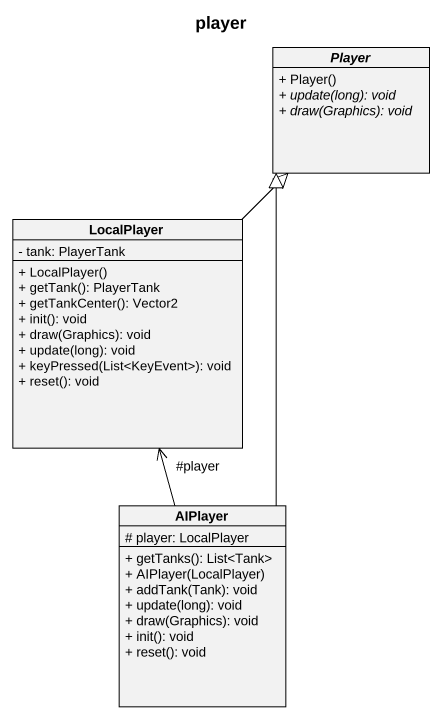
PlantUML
@startuml
title player
hide circle
hide empty members
skinparam classAttributeIconSize 0
abstract class Player {
  + Player()
  {abstract} + update(long): void
  {abstract} + draw(Graphics): void
}
class LocalPlayer {
  - tank: PlayerTank
  + LocalPlayer()
  + getTank(): PlayerTank
  + getTankCenter(): Vector2
  + init(): void
  + draw(Graphics): void
  + update(long): void
  + keyPressed(List<KeyEvent>): void
  + reset(): void
}
class AIPlayer {
  # player: LocalPlayer
  + getTanks(): List<Tank>
  + AIPlayer(LocalPlayer)
  + addTank(Tank): void
  + update(long): void
  + draw(Graphics): void
  + init(): void
  + reset(): void
}
LocalPlayer -up-|> Player
AIPlayer -up-|> Player
AIPlayer -up-> "#player" LocalPlayer
@enduml
